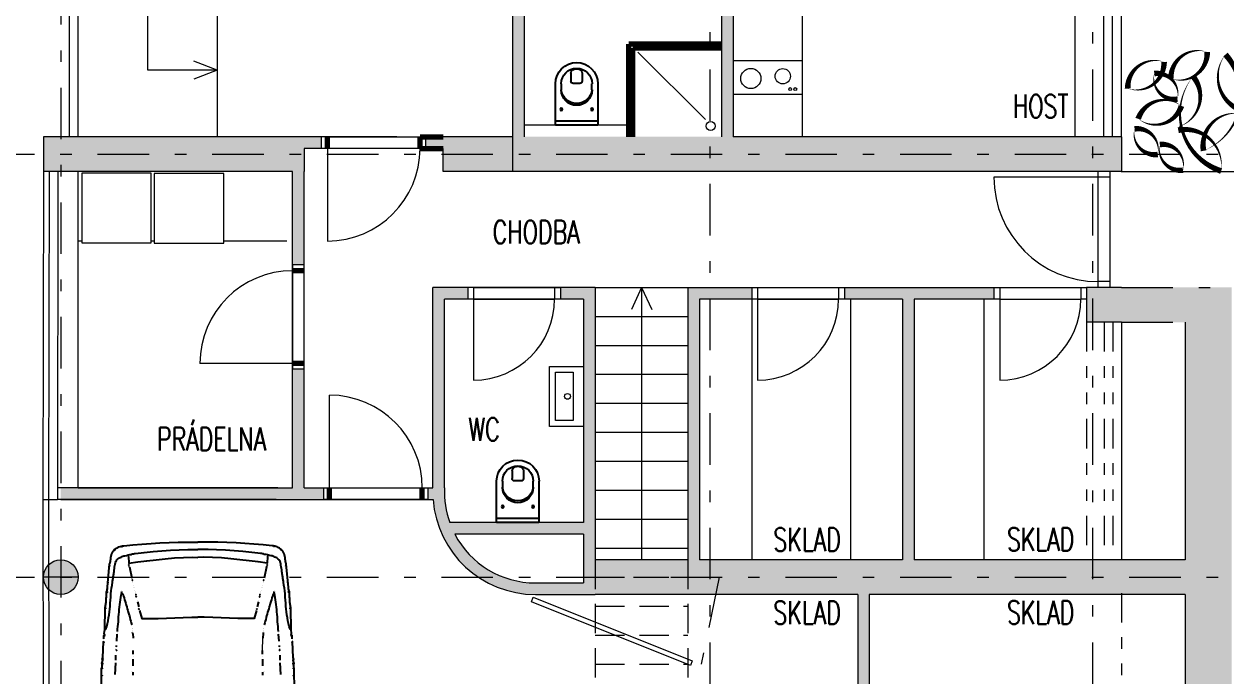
# Model space of a CAD drawing. Header units: metres. Extents: x -45 to 1930, y -347 to 488.
# Drawn here: x 29.25 to 39.62, y -23.62 to -17.99 of the extents above; entities that cross this region are included whole.
import ezdxf

# ---------------------------------------------------------------- set-up
doc = ezdxf.new("R2010")
doc.units = ezdxf.units.M
for name, pattern in [('GETRENNT', [31.75, 12.7, -6.35, 0, -6.35, 0, -6.35]), ('ČERCHOVANÁ', [25.4, 12.7, -6.35, 0, -6.35]), ('ČÁRKOVANÁ', [19.05, 12.7, -6.35])]:
    doc.linetypes.add(name, pattern=pattern)
for name, color, linetype in [('dveře', 3, 'Continuous'), ('okna', 4, 'Continuous'), ('OSA', 7, 'ČERCHOVANÁ'), ('popis', 6, 'Continuous'), ('SRAFY', 3, 'Continuous'), ('srafy sklo', 252, 'Continuous'), ('zariz.predmety', 203, 'Continuous'), ('ZDIVO', 1, 'Continuous')]:
    doc.layers.add(name, color=color, linetype=linetype)
doc.styles.add('ROMANS', font='romans.shx', dxfattribs={"width": 0.7})

# ---------------------------------------------------------------- blocks, each defined once
blk = doc.blocks.new('WC 540 Starck 3')
at = {"linetype": 'ByBlock'}
for p, q in [((81.017, 94.399), (80.66, 94.399)), ((80.982, 94.034), (80.982, 94.399)), ((81.017, 94.034), (81.017, 94.399)), ((80.568, 94.265), (80.637, 94.265)), ((80.66, 94.349), (80.713, 94.349)), ((80.568, 94.168), (80.637, 94.168)), ((80.657, 94.188), (80.657, 94.245)), ((80.713, 94.084), (80.66, 94.084)), ((80.66, 94.034), (81.017, 94.034))]:
    blk.add_line(p, q, dxfattribs=at)
for centre in [(80.88, 94.348), (80.88, 94.084)]:
    blk.add_circle(centre, 0.0102, dxfattribs=at)
for centre, radius, start, end in [((80.66, 94.216), 0.183, 90, 270), ((80.66, 94.216), 0.133, 90, 270), ((80.568, 94.23), 0.035, 90, 165.9057), ((80.637, 94.245), 0.02, 360, 90), ((80.713, 94.216), 0.133, 270, 90), ((80.697, 94.216), 0.133, 276.5328, 83.4672), ((80.621, 94.216), 0.09, 165.9057, 194.0943), ((80.568, 94.203), 0.035, 194.0943, 270), ((80.637, 94.188), 0.02, 270, 0)]:
    blk.add_arc(centre, radius, start, end, dxfattribs=at)
blk = doc.blocks.new('BMW5cpud')
at = {"lineweight": 0}
blk.add_line((3.765, -0.558), (3.872, -0.56), dxfattribs=at)
for points in [[(3.414, 0.833), (3.609, 0.831), (3.619, 0.826), (3.646, 0.827), (3.653, 0.83), (3.681, 0.821), (3.683, 0.821), (3.684, 0.822), (3.685, 0.825), (3.687, 0.826), (3.704, 0.822), (3.838, 0.816), (3.84, 0.816), (3.841, 0.815), (3.843, 0.814), (3.844, 0.812)], [(3.545, 0.826), (3.553, 0.825)], [(3.606, 0.825), (3.608, 0.824), (3.61, 0.823), (3.61, 0.824), (3.613, 0.825)], [(3.637, 0.825), (3.657, 0.822)], [(3.693, 0.821), (3.692, 0.821), (3.692, 0.82), (3.69, 0.82), (3.689, 0.82)], [(3.712, 0.82), (3.712, 0.82), (3.713, 0.82), (3.713, 0.82), (3.713, 0.82)], [(3.81, 0.815), (3.811, 0.815), (3.812, 0.815), (3.813, 0.815), (3.814, 0.815)], [(3.838, 0.812), (3.838, 0.812), (3.837, 0.811), (3.836, 0.81), (3.836, 0.81)], [(3.856, 0.817), (3.856, 0.817)], [(3.864, 0.812), (3.894, 0.812), (3.895, 0.811), (3.896, 0.81), (3.896, 0.808), (3.897, 0.806), (3.897, 0.806), (3.897, 0.805), (3.899, 0.805), (3.9, 0.805), (3.91, 0.808), (3.945, 0.805), (4.128, 0.802), (4.136, 0.8), (4.145, 0.798), (4.153, 0.797), (4.162, 0.796), (4.171, 0.794), (4.179, 0.793), (4.188, 0.792), (4.198, 0.792), (4.207, 0.791), (4.216, 0.791), (4.224, 0.79), (4.234, 0.79), (4.243, 0.789), (4.252, 0.789), (4.261, 0.79), (4.269, 0.79), (4.273, 0.789), (4.276, 0.787), (4.278, 0.786), (4.281, 0.784), (4.509, 0.762), (4.514, 0.76), (4.52, 0.758), (4.525, 0.757), (4.531, 0.756), (4.537, 0.755), (4.543, 0.754), (4.549, 0.752), (4.555, 0.751), (4.56, 0.751), (4.565, 0.751), (4.569, 0.751), (4.574, 0.75), (4.578, 0.749), (4.582, 0.748), (4.587, 0.747), (4.592, 0.746), (4.598, 0.744), (4.605, 0.74), (4.61, 0.737), (4.615, 0.734), (4.621, 0.731), (4.625, 0.728), (4.631, 0.724), (4.637, 0.721), (4.641, 0.711), (4.647, 0.702), (4.652, 0.692), (4.658, 0.682), (4.661, 0.672), (4.665, 0.662), (4.667, 0.651), (4.668, 0.64), (4.675, 0.561), (4.682, 0.483), (4.687, 0.405), (4.692, 0.328), (4.696, 0.249), (4.699, 0.172), (4.7, 0.094), (4.7, 0.016), (4.7, 0)], [(3.887, 0.808), (3.888, 0.807), (3.889, 0.807), (3.891, 0.807), (3.892, 0.806)], [(3.945, 0.8), (3.946, 0.798), (3.947, 0.796), (3.947, 0.796), (3.948, 0.794), (3.972, 0.786), (3.996, 0.78), (4.021, 0.775), (4.045, 0.771), (4.071, 0.767), (4.097, 0.764), (4.122, 0.761), (4.148, 0.759), (4.174, 0.757), (4.2, 0.755), (4.225, 0.753), (4.252, 0.751), (4.278, 0.748), (4.303, 0.745), (4.329, 0.741), (4.354, 0.737), (4.362, 0.737), (4.37, 0.736), (4.377, 0.735), (4.385, 0.733), (4.392, 0.732), (4.4, 0.731), (4.408, 0.73), (4.416, 0.73), (4.416, 0.73), (4.418, 0.729), (4.419, 0.728), (4.42, 0.727), (4.432, 0.726), (4.445, 0.724), (4.459, 0.723), (4.472, 0.721), (4.485, 0.719), (4.497, 0.716), (4.51, 0.714), (4.523, 0.711), (4.532, 0.708), (4.54, 0.704), (4.547, 0.699), (4.553, 0.693), (4.559, 0.686), (4.563, 0.679), (4.568, 0.672), (4.571, 0.664), (4.575, 0.655), (4.578, 0.647), (4.58, 0.639), (4.582, 0.632), (4.585, 0.616), (4.589, 0.601), (4.592, 0.588), (4.594, 0.574), (4.597, 0.565), (4.598, 0.556), (4.6, 0.549), (4.601, 0.541), (4.611, 0.465), (4.619, 0.388), (4.625, 0.313), (4.63, 0.237), (4.633, 0.161), (4.635, 0.087), (4.635, 0.011), (4.635, 0)], [(4.123, 0.796), (4.131, 0.795)], [(4.266, 0.784), (4.266, 0.784), (4.268, 0.783), (4.269, 0.783), (4.269, 0.783), (4.269, 0.782), (4.271, 0.782), (4.273, 0.782), (4.274, 0.782)], [(4.292, 0.781), (4.293, 0.781), (4.294, 0.781), (4.295, 0.781), (4.296, 0.781)], [(4.349, 0.775), (4.35, 0.775), (4.351, 0.775), (4.353, 0.775), (4.354, 0.775)], [(4.492, 0.758), (4.492, 0.758), (4.494, 0.757), (4.495, 0.757), (4.495, 0.757)], [(3.556, 0.715), (3.659, 0.71)], [(3.682, 0.709), (3.725, 0.708)], [(3.759, 0.705), (3.759, 0.705)], [(3.768, 0.704), (3.768, 0.704), (3.767, 0.703), (3.765, 0.702), (3.765, 0.702)], [(3.772, 0.705), (3.772, 0.705), (3.773, 0.705), (3.774, 0.705), (3.776, 0.704)], [(3.788, 0.704), (3.788, 0.704)], [(3.796, 0.702), (3.808, 0.702)], [(3.845, 0.699), (3.905, 0.696)], [(3.911, 0.694), (3.911, 0.694)], [(3.922, 0.696), (3.922, 0.696)], [(3.928, 0.694), (3.949, 0.693), (3.97, 0.691), (3.992, 0.689), (4.013, 0.687), (4.033, 0.686), (4.054, 0.685), (4.076, 0.683), (4.097, 0.681), (4.118, 0.679), (4.139, 0.677), (4.16, 0.674), (4.181, 0.672), (4.202, 0.669), (4.223, 0.666), (4.243, 0.662), (4.264, 0.658), (4.273, 0.659)], [(4.259, 0.655), (4.257, 0.653), (4.254, 0.651), (4.251, 0.649), (4.248, 0.648), (4.244, 0.646), (4.24, 0.645), (4.237, 0.644), (4.233, 0.642), (4.218, 0.638), (4.202, 0.633), (4.187, 0.628), (4.171, 0.623), (4.156, 0.619), (4.141, 0.614), (4.125, 0.61), (4.11, 0.605), (4.095, 0.601), (4.079, 0.596), (4.064, 0.592), (4.049, 0.588), (4.033, 0.584), (4.018, 0.58), (4.002, 0.576), (3.986, 0.572)], [(4.282, 0.661), (4.282, 0.661)], [(4.63, 0.72), (4.631, 0.718), (4.632, 0.716), (4.633, 0.715), (4.635, 0.714)], [(4.661, 0.659), (4.663, 0.651)], [(3.55, 0.56), (3.578, 0.559)], [(3.579, 0.576), (3.579, 0.576)], [(3.586, 0.561), (3.586, 0.561)], [(3.631, 0.56), (3.688, 0.559)], [(3.711, 0.559), (3.711, 0.559)], [(3.734, 0.558), (3.765, 0.558)], [(3.91, 0.561), (3.872, 0.56)], [(3.914, 0.564), (3.915, 0.564), (3.916, 0.564), (3.918, 0.564), (3.92, 0.564)], [(3.928, 0.564), (3.928, 0.564)], [(3.937, 0.564), (3.937, 0.564)], [(3.95, 0.569), (3.95, 0.569)], [(3.958, 0.569), (3.958, 0.569)], [(3.977, 0.571), (3.977, 0.571)], [(4.183, 0.521), (4.14, 0.511)], [(4.187, 0.522), (4.187, 0.522)], [(4.195, 0.525), (4.195, 0.525)], [(4.229, 0.533), (4.229, 0.533), (4.229, 0.532), (4.227, 0.532), (4.227, 0.532), (4.226, 0.532), (4.227, 0.532), (4.228, 0.533), (4.229, 0.533)], [(4.247, 0.535), (4.247, 0.535), (4.246, 0.535), (4.245, 0.535), (4.245, 0.535)], [(4.257, 0.538), (4.257, 0.538)], [(4.267, 0.54), (4.267, 0.54)], [(4.275, 0.543), (4.275, 0.543)], [(4.282, 0.547), (4.282, 0.547)], [(4.304, 0.549), (4.304, 0.549)], [(4.311, 0.553), (4.311, 0.553)], [(4.322, 0.555), (4.322, 0.555)], [(4.351, 0.561), (4.351, 0.561)], [(4.359, 0.565), (4.359, 0.565)], [(4.372, 0.567), (4.372, 0.567), (4.372, 0.566), (4.371, 0.565), (4.371, 0.565), (4.37, 0.565), (4.37, 0.566), (4.371, 0.567), (4.372, 0.567)], [(4.38, 0.567), (4.38, 0.567)], [(4.486, 0.591), (4.389, 0.57)], [(4.489, 0.593), (4.49, 0.593), (4.492, 0.593), (4.493, 0.593), (4.493, 0.593)], [(4.503, 0.596), (4.503, 0.596), (4.502, 0.596), (4.501, 0.596), (4.501, 0.596), (4.501, 0.596), (4.502, 0.596), (4.503, 0.596), (4.503, 0.596)], [(4.574, 0.6), (4.518, 0.596), (4.528, 0.519), (4.539, 0.441), (4.548, 0.362), (4.556, 0.283), (4.563, 0.204), (4.567, 0.126), (4.569, 0.047), (4.568, 0)], [(4.578, 0.602), (4.579, 0.602), (4.581, 0.601), (4.581, 0.601), (4.582, 0.601)], [(4.108, 0.504), (4.039, 0.484), (4.039, 0.414), (4.041, 0.343), (4.044, 0.271), (4.047, 0.199), (4.05, 0.127), (4.053, 0.054), (4.053, 0)], [(4.112, 0.505), (4.112, 0.505)], [(4.123, 0.509), (4.123, 0.509), (4.122, 0.508), (4.12, 0.508), (4.12, 0.508), (4.12, 0.509), (4.12, 0.509), (4.121, 0.509), (4.123, 0.509)], [(3.864, -0.812), (3.894, -0.812), (3.895, -0.811), (3.896, -0.81), (3.896, -0.808), (3.897, -0.806), (3.897, -0.806), (3.897, -0.805), (3.899, -0.805), (3.9, -0.805), (3.91, -0.808), (3.945, -0.805), (4.128, -0.802), (4.136, -0.8), (4.145, -0.798), (4.153, -0.797), (4.162, -0.796), (4.171, -0.794), (4.179, -0.793), (4.188, -0.792), (4.198, -0.792), (4.207, -0.791), (4.216, -0.791), (4.224, -0.79), (4.234, -0.79), (4.243, -0.789), (4.252, -0.789), (4.261, -0.79), (4.269, -0.79), (4.273, -0.789), (4.276, -0.787), (4.278, -0.786), (4.281, -0.784), (4.509, -0.762), (4.514, -0.76), (4.52, -0.758), (4.525, -0.757), (4.531, -0.756), (4.537, -0.755), (4.543, -0.754), (4.549, -0.752), (4.555, -0.751), (4.56, -0.751), (4.565, -0.751), (4.569, -0.751), (4.574, -0.75), (4.578, -0.749), (4.582, -0.748), (4.587, -0.747), (4.592, -0.746), (4.598, -0.744), (4.605, -0.74), (4.61, -0.737), (4.615, -0.734), (4.621, -0.731), (4.625, -0.728), (4.631, -0.724), (4.637, -0.721), (4.641, -0.711), (4.647, -0.702), (4.652, -0.692), (4.658, -0.682), (4.661, -0.672), (4.665, -0.662), (4.667, -0.651), (4.668, -0.64), (4.675, -0.561), (4.682, -0.483), (4.687, -0.405), (4.692, -0.328), (4.696, -0.249), (4.699, -0.172), (4.7, -0.094), (4.7, -0.016), (4.7, 0)], [(3.945, -0.8), (3.946, -0.798), (3.947, -0.796), (3.947, -0.796), (3.948, -0.794), (3.972, -0.786), (3.996, -0.78), (4.021, -0.775), (4.045, -0.771), (4.071, -0.767), (4.097, -0.764), (4.122, -0.761), (4.148, -0.759), (4.174, -0.757), (4.2, -0.755), (4.225, -0.753), (4.252, -0.751), (4.278, -0.748), (4.303, -0.745), (4.329, -0.741), (4.354, -0.737), (4.362, -0.737), (4.37, -0.736), (4.377, -0.735), (4.385, -0.733), (4.392, -0.732), (4.4, -0.731), (4.408, -0.73), (4.416, -0.73), (4.416, -0.73), (4.418, -0.729), (4.419, -0.728), (4.42, -0.727), (4.432, -0.726), (4.445, -0.724), (4.459, -0.723), (4.472, -0.721), (4.485, -0.719), (4.497, -0.716), (4.51, -0.714), (4.523, -0.711), (4.532, -0.708), (4.54, -0.704), (4.547, -0.699), (4.553, -0.693), (4.559, -0.686), (4.563, -0.679), (4.568, -0.672), (4.571, -0.664), (4.575, -0.655), (4.578, -0.647), (4.58, -0.639), (4.582, -0.632), (4.585, -0.616), (4.589, -0.601), (4.592, -0.588), (4.594, -0.574), (4.597, -0.565), (4.598, -0.556), (4.6, -0.549), (4.601, -0.541), (4.611, -0.465), (4.619, -0.388), (4.625, -0.313), (4.63, -0.237), (4.633, -0.161), (4.635, -0.087), (4.635, -0.011), (4.635, 0)], [(4.108, -0.504), (4.039, -0.484), (4.039, -0.414), (4.041, -0.343), (4.044, -0.271), (4.047, -0.199), (4.05, -0.127), (4.053, -0.054), (4.053, 0)], [(4.574, -0.6), (4.518, -0.596), (4.528, -0.519), (4.539, -0.441), (4.548, -0.362), (4.556, -0.283), (4.563, -0.204), (4.567, -0.126), (4.569, -0.047), (4.568, 0)], [(4.112, -0.505), (4.112, -0.505)], [(4.123, -0.509), (4.123, -0.509), (4.122, -0.508), (4.12, -0.508), (4.12, -0.508), (4.12, -0.509), (4.12, -0.509), (4.121, -0.509), (4.123, -0.509)], [(4.183, -0.521), (4.14, -0.511)], [(3.55, -0.56), (3.578, -0.559)], [(3.579, -0.576), (3.579, -0.576)], [(3.586, -0.561), (3.586, -0.561)], [(3.631, -0.56), (3.688, -0.559)], [(3.711, -0.559), (3.711, -0.559)], [(3.734, -0.558), (3.765, -0.558)], [(3.91, -0.561), (3.872, -0.56)], [(3.914, -0.564), (3.915, -0.564), (3.916, -0.564), (3.918, -0.564), (3.92, -0.564)], [(3.928, -0.564), (3.928, -0.564)], [(3.937, -0.564), (3.937, -0.564)], [(3.95, -0.569), (3.95, -0.569)], [(3.958, -0.569), (3.958, -0.569)], [(3.977, -0.571), (3.977, -0.571)], [(4.259, -0.655), (4.257, -0.653), (4.254, -0.651), (4.251, -0.649), (4.248, -0.648), (4.244, -0.646), (4.24, -0.645), (4.237, -0.644), (4.233, -0.642), (4.218, -0.638), (4.202, -0.633), (4.187, -0.628), (4.171, -0.623), (4.156, -0.619), (4.141, -0.614), (4.125, -0.61), (4.11, -0.605), (4.095, -0.601), (4.079, -0.596), (4.064, -0.592), (4.049, -0.588), (4.033, -0.584), (4.018, -0.58), (4.002, -0.576), (3.986, -0.572)], [(4.187, -0.522), (4.187, -0.522)], [(4.195, -0.525), (4.195, -0.525)], [(4.229, -0.533), (4.229, -0.533), (4.229, -0.532), (4.227, -0.532), (4.227, -0.532), (4.226, -0.532), (4.227, -0.532), (4.228, -0.533), (4.229, -0.533)], [(4.247, -0.535), (4.247, -0.535), (4.246, -0.535), (4.245, -0.535), (4.245, -0.535)], [(4.257, -0.538), (4.257, -0.538)], [(4.267, -0.54), (4.267, -0.54)], [(4.275, -0.543), (4.275, -0.543)], [(4.282, -0.547), (4.282, -0.547)], [(4.304, -0.549), (4.304, -0.549)], [(4.311, -0.553), (4.311, -0.553)], [(4.322, -0.555), (4.322, -0.555)], [(4.351, -0.561), (4.351, -0.561)], [(4.359, -0.565), (4.359, -0.565)], [(4.372, -0.567), (4.372, -0.567), (4.372, -0.566), (4.371, -0.565), (4.371, -0.565), (4.37, -0.565), (4.37, -0.566), (4.371, -0.567), (4.372, -0.567)], [(4.38, -0.567), (4.38, -0.567)], [(4.486, -0.591), (4.389, -0.57)], [(4.489, -0.593), (4.49, -0.593), (4.492, -0.593), (4.493, -0.593), (4.493, -0.593)], [(4.503, -0.596), (4.503, -0.596), (4.502, -0.596), (4.501, -0.596), (4.501, -0.596), (4.501, -0.596), (4.502, -0.596), (4.503, -0.596), (4.503, -0.596)], [(4.578, -0.602), (4.579, -0.602), (4.581, -0.601), (4.581, -0.601), (4.582, -0.601)], [(3.556, -0.715), (3.659, -0.71)], [(3.682, -0.709), (3.725, -0.708)], [(3.759, -0.705), (3.759, -0.705)], [(3.768, -0.704), (3.768, -0.704), (3.767, -0.703), (3.765, -0.702), (3.765, -0.702)], [(3.772, -0.705), (3.772, -0.705), (3.773, -0.705), (3.774, -0.705), (3.776, -0.704)], [(3.788, -0.704), (3.788, -0.704)], [(3.796, -0.702), (3.808, -0.702)], [(3.845, -0.699), (3.905, -0.696)], [(3.911, -0.694), (3.911, -0.694)], [(3.922, -0.696), (3.922, -0.696)], [(3.928, -0.694), (3.949, -0.693), (3.97, -0.691), (3.992, -0.689), (4.013, -0.687), (4.033, -0.686), (4.054, -0.685), (4.076, -0.683), (4.097, -0.681), (4.118, -0.679), (4.139, -0.677), (4.16, -0.674), (4.181, -0.672), (4.202, -0.669), (4.223, -0.666), (4.243, -0.662), (4.264, -0.658), (4.273, -0.659)], [(4.282, -0.661), (4.282, -0.661)], [(4.63, -0.72), (4.631, -0.718), (4.632, -0.716), (4.633, -0.715), (4.635, -0.714)], [(4.661, -0.659), (4.663, -0.651)], [(3.414, -0.833), (3.609, -0.831), (3.619, -0.826), (3.646, -0.827), (3.653, -0.83), (3.681, -0.821), (3.683, -0.821), (3.684, -0.822), (3.685, -0.825), (3.687, -0.826), (3.704, -0.822), (3.838, -0.816), (3.84, -0.816), (3.841, -0.815), (3.843, -0.814), (3.844, -0.812)], [(3.545, -0.826), (3.553, -0.825)], [(3.606, -0.825), (3.608, -0.824), (3.61, -0.823), (3.61, -0.824), (3.613, -0.825)], [(3.637, -0.825), (3.657, -0.822)], [(3.693, -0.821), (3.692, -0.821), (3.692, -0.82), (3.69, -0.82), (3.689, -0.82)], [(3.712, -0.82), (3.712, -0.82), (3.713, -0.82), (3.713, -0.82), (3.713, -0.82)], [(3.81, -0.815), (3.811, -0.815), (3.812, -0.815), (3.813, -0.815), (3.814, -0.815)], [(3.838, -0.812), (3.838, -0.812), (3.837, -0.811), (3.836, -0.81), (3.836, -0.81)], [(3.856, -0.817), (3.856, -0.817)], [(3.887, -0.808), (3.888, -0.807), (3.889, -0.807), (3.891, -0.807), (3.892, -0.806)], [(4.123, -0.796), (4.131, -0.795)], [(4.266, -0.784), (4.266, -0.784), (4.268, -0.783), (4.269, -0.783), (4.269, -0.783), (4.269, -0.782), (4.271, -0.782), (4.273, -0.782), (4.274, -0.782)], [(4.292, -0.781), (4.293, -0.781), (4.294, -0.781), (4.295, -0.781), (4.296, -0.781)], [(4.349, -0.775), (4.35, -0.775), (4.351, -0.775), (4.353, -0.775), (4.354, -0.775)], [(4.492, -0.758), (4.492, -0.758), (4.494, -0.757), (4.495, -0.757), (4.495, -0.757)]]:
    blk.add_lwpolyline(points)

msp = doc.modelspace()

# ---------------------------------------------------------------- hatches: boundary and pattern name
at = {"layer": 'SRAFY', "linetype": 'Continuous', "lineweight": 0}
for points in [[(38.719483, -19.262585), (38.719463, -18.962585), (35.970321, -18.962585), (35.370321, -18.962585), (35.370321, -17.062585), (35.970321, -17.062585), (35.970321, -16.962585), (34.368483, -16.962585), (34.368483, -17.062585), (35.270321, -17.062585), (35.270321, -18.962585), (33.570321, -18.962585), (33.570321, -17.062585), (33.668483, -17.062585), (33.668483, -16.962585), (33.570321, -16.962585), (33.570321, -16.812585), (33.470321, -16.812585), (33.470321, -19.262585)], [(29.420321, -18.962585), (29.420321, -19.112585), (29.570321, -19.112585), (29.570321, -18.962585)], [(29.570321, -19.112585), (31.670321, -19.112585), (31.670321, -19.062585), (31.820321, -19.062585), (31.820321, -18.962585), (29.720321, -18.962585), (29.570321, -18.962585)], [(32.870321, -18.962585), (32.720321, -18.962585), (32.720321, -19.062585), (32.870321, -19.062585), (32.870321, -19.112585), (33.470321, -19.112585), (33.470321, -18.962585)], [(29.420321, -19.112585), (29.420321, -19.262585), (29.570321, -19.262585), (29.570321, -19.112585)], [(31.670321, -19.112585), (29.570321, -19.112585), (29.570321, -19.262585), (29.720321, -19.262585), (31.570321, -19.262585), (31.570321, -20.068911), (31.670321, -20.068911), (31.670321, -19.262585)], [(32.870321, -19.112585), (32.870321, -19.262585), (33.470321, -19.262585), (33.470321, -19.112585)], [(33.080644, -20.262585), (32.780644, -20.262585), (32.780644, -21.992585), (32.738925, -21.992585), (32.738925, -22.092585), (32.782254, -22.092585, 0.032863656), (32.79838, -22.207673), (32.9008, -22.207673, -0.06912807), (32.880644, -21.992585), (32.880644, -20.362585), (33.080644, -20.362585)], [(34.179959, -22.207673), (34.180681, -20.262585), (33.880644, -20.262585), (33.880644, -20.362585), (34.080644, -20.362585), (34.079959, -22.207673)], [(35.080681, -20.362585), (35.270321, -20.362585), (35.270321, -20.262591), (34.980681, -20.262592), (34.980681, -22.207673), (35.080681, -22.207673)], [(35.270321, -20.362585), (35.530681, -20.362585), (35.530681, -20.262589), (35.270321, -20.262591)], [(36.330681, -20.362585), (36.445321, -20.362585), (36.833117, -20.362585), (36.833117, -22.207673), (36.933117, -22.207673), (36.933117, -20.362585), (37.620321, -20.362585), (37.620321, -20.262579), (36.330681, -20.262586)], [(38.420321, -20.56257), (38.570321, -20.56257), (38.570321, -20.26257), (38.420321, -20.26257), (38.420321, -20.362585)], [(39.270321, -20.56257), (39.270321, -22.207673), (39.670321, -22.207673), (39.670321, -20.26257), (38.720321, -20.26257), (38.570321, -20.26257), (38.570321, -20.56257), (38.720321, -20.56257)], [(31.570321, -21.992585), (29.720321, -21.992585), (29.570321, -21.992585), (29.570321, -22.092585), (31.838925, -22.092585), (31.838925, -21.992585), (31.670321, -21.992585), (31.670321, -20.968911), (31.570321, -20.968911)], [(35.270321, -22.612585), (35.080681, -22.612585), (35.080681, -22.207673), (34.980681, -22.207673), (34.980681, -22.612585), (34.980681, -22.912585), (35.270321, -22.912585)], [(36.833117, -22.207673), (36.833117, -22.612585), (35.733117, -22.612585), (35.270321, -22.612585), (35.270321, -22.912585), (36.445321, -22.912585), (36.445321, -24.007615), (36.545321, -24.007615), (36.545321, -22.912585), (38.570321, -22.912585), (38.570321, -22.612585), (36.933117, -22.612585), (36.933117, -22.207673)], [(39.670321, -22.207673), (39.270321, -22.207673), (39.270321, -22.612585), (38.570321, -22.612585), (38.570321, -22.912585), (39.270321, -22.912585), (39.270321, -25.857673), (39.670321, -25.857673)], [(34.980681, -22.612585), (34.180681, -22.612585), (34.180681, -22.762585), (34.980681, -22.762585)], [(34.980681, -22.762585), (34.180681, -22.762585), (34.180681, -22.912585), (34.980681, -22.912585)]]:
    msp.add_hatch(color=256, dxfattribs=at).paths.add_polyline_path(points)
h = msp.add_hatch(color=256, dxfattribs=at)
h.paths.add_polyline_path([(34.180681, -22.612585), (34.179809, -22.612585), (34.179959, -22.207673), (34.079959, -22.207673), (34.079928, -22.292585), (32.925945, -22.292585, -0.02822551), (32.9008, -22.207673), (32.79838, -22.207673, 0.355390688), (33.664863, -22.912585), (34.180681, -22.912585)])
h.paths.add_polyline_path([(34.079734, -22.81284), (33.664863, -22.812585, -0.278696352), (32.969881, -22.392585), (34.07989, -22.392585)], flags=16)
h = msp.add_hatch(color=256, dxfattribs=at)
edge = h.paths.add_edge_path()
edge.add_arc((29.570321, -22.762585), 0.15, 0, 360)

# ---------------------------------------------------------------- linework, layer by layer
at = {"linetype": 'Continuous', "lineweight": 0}
for p, q in [((38.319012, -14.662591), (38.319012, -18.962585)), ((38.720321, -18.96257), (38.720321, -14.662591)), ((30.320321, -18.387585), (30.320321, -16.162585)), ((35.970321, -18.962585), (35.970321, -17.062585)), ((30.920321, -17.812585), (30.920321, -18.962585)), ((35.132984, -18.812202), (34.54763, -18.233434)), ((30.920321, -18.387585), (30.719608, -18.310069)), ((35.370321, -18.304162), (35.970321, -18.304162)), ((30.920321, -18.387585), (30.320321, -18.387585)), ((30.920321, -18.387585), (30.719608, -18.465101)), ((35.370321, -18.594982), (35.970321, -18.594982)), ((34.470321, -18.862585), (33.570321, -18.862585)), ((31.820321, -19.062585), (31.820321, -18.962585)), ((32.720321, -19.062585), (32.720321, -18.962585)), ((38.719483, -19.262585), (45.543963, -19.262585)), ((29.751034, -19.862585), (29.720321, -19.862585)), ((30.375805, -19.862585), (30.351034, -19.862585)), ((31.520321, -19.862585), (30.975805, -19.862585)), ((31.670321, -20.068911), (31.570321, -20.068911)), ((31.670321, -20.968911), (31.570321, -20.968911)), ((31.838925, -22.092585), (31.838925, -21.992585)), ((32.738925, -22.092585), (32.738925, -21.992585))]:
    msp.add_line(p, q, dxfattribs=at)
at = {"linetype": 'Continuous', "lineweight": 70}
for p, q in [((35.270321, -18.162585), (34.470321, -18.162585)), ((34.470321, -18.962585), (34.470321, -18.162585)), ((35.270321, -18.197585), (34.505321, -18.197585)), ((34.505321, -18.962585), (34.505321, -18.197585))]:
    msp.add_line(p, q, dxfattribs=at)
at = {"linetype": 'Continuous', "lineweight": 0}
for centre, radius in [((35.523426, -18.459516), 0.086891), ((35.799035, -18.440539), 0.066043), ((35.862361, -18.550594), 0.011931), ((35.907117, -18.550594), 0.011931), ((35.177456, -18.86989), 0.0392)]:
    msp.add_circle(centre, radius, dxfattribs=at)
at = {"layer": 'dveře', "linetype": 'Continuous', "lineweight": 0}
for p, q in [((31.870321, -18.962585), (32.670321, -18.962585)), ((32.720321, -19.062585), (31.820321, -19.062585)), ((31.870321, -19.062585), (31.870321, -19.862585)), ((38.520321, -20.26257), (38.520321, -19.26257)), ((38.620321, -19.26257), (38.620321, -20.26257)), ((38.520321, -19.31257), (37.620321, -19.31257)), ((38.620321, -19.31257), (38.520321, -19.31257)), ((31.570321, -20.068911), (31.570321, -20.968911)), ((31.670321, -20.968911), (31.670321, -20.068911)), ((38.620321, -20.21257), (38.520321, -20.21257)), ((31.570321, -20.918911), (30.770321, -20.918911)), ((31.888925, -21.992585), (31.888925, -21.192585)), ((31.888925, -21.992585), (32.688925, -21.992585)), ((32.738925, -22.092585), (31.838925, -22.092585))]:
    msp.add_line(p, q, dxfattribs=at)
for centre, radius, start, end in [((31.870321, -19.062585), 0.8, 270, 0), ((38.520321, -19.31257), 0.9, 180, 270), ((31.570321, -20.918911), 0.8, 90, 180), ((31.888925, -21.992585), 0.8, 0, 90)]:
    msp.add_arc(centre, radius, start, end, dxfattribs=at)
at = {"layer": 'okna', "linetype": 'Continuous', "lineweight": 0}
for p, q in [((38.569012, -18.962585), (38.569012, -14.662591)), ((38.644012, -18.962585), (38.644012, -14.662591)), ((29.645321, -18.962585), (29.645321, -14.887585)), ((29.720321, -18.962585), (29.720321, -14.962585)), ((29.420321, -19.262585), (29.415918, -22.092585)), ((29.470321, -19.262585), (29.465918, -22.092585)), ((29.545321, -19.262585), (29.540918, -22.092585)), ((29.720321, -21.992585), (29.720321, -19.262585)), ((29.415918, -22.092585), (29.540919, -22.092293))]:
    msp.add_line(p, q, dxfattribs=at)
at = {"layer": 'okna', "linetype": 'GETRENNT', "lineweight": 0, "ltscale": 0.02}
for p, q in [((38.420321, -20.56257), (38.420321, -22.61257)), ((38.570321, -20.56257), (38.570321, -22.61257)), ((38.645321, -20.56257), (38.645321, -22.61257)), ((38.720321, -20.56257), (38.720321, -22.61257))]:
    msp.add_line(p, q, dxfattribs=at)
at = {"layer": 'OSA', "color": 253, "lineweight": 0, "ltscale": 0.035}
for p, q in [((29.570321, -5.682403), (29.570321, -30.705158)), ((35.170321, -7.502112), (35.170321, -33.413828)), ((38.470321, -7.502112), (38.470321, -33.413828)), ((27.909617, -19.112585), (41.849547, -19.112585)), ((27.909617, -22.762585), (41.849547, -22.762585)), ((35.250707, -22.762585), (33.900389, -29.232436))]:
    msp.add_line(p, q, dxfattribs=at)
at = {"layer": 'OSA', "linetype": 'Continuous', "lineweight": 0}
for p, q in [((35.530681, -20.362585), (35.530681, -22.612585)), ((36.383117, -20.362585), (36.383117, -22.612585)), ((37.533117, -20.362585), (37.533117, -22.612585)), ((38.720321, -20.56257), (38.720321, -22.61257))]:
    msp.add_line(p, q, dxfattribs=at)
for points in [[(29.751034, -19.277642), (29.751034, -19.877642), (30.351034, -19.877642), (30.351034, -19.277642)], [(30.375805, -19.280191), (30.375805, -19.880191), (30.975805, -19.880191), (30.975805, -19.280191)], [(34.080189, -20.944014), (34.080189, -21.461627), (33.787722, -21.461627), (33.787722, -20.944014)], [(33.990687, -20.994014), (33.990687, -21.411627), (33.837722, -21.411627), (33.837722, -20.994014)], [(33.645686, -22.936582), (35.0181, -23.486373), (35.002749, -23.524606), (33.630335, -22.974815)]]:
    msp.add_lwpolyline(points, close=True, dxfattribs=at)
msp.add_circle((33.941673, -21.20282), 0.025266, dxfattribs=at)
at = {"layer": 'SRAFY', "linetype": 'Continuous', "lineweight": 0}
for p, q in [((33.080644, -20.262579), (33.080644, -20.362585)), ((33.130644, -20.262579), (33.830644, -20.262579)), ((33.880644, -20.262579), (33.880644, -20.362585)), ((34.180681, -20.262585), (34.980681, -20.262585)), ((34.580681, -20.262585), (34.492748, -20.45236)), ((34.580681, -20.262585), (34.580245, -22.612585)), ((34.580681, -20.262585), (34.668544, -20.452392)), ((35.530681, -20.262586), (35.530681, -20.362592)), ((35.580681, -20.262586), (36.280681, -20.262586)), ((36.330681, -20.262586), (36.330681, -20.362592)), ((37.620321, -20.262579), (37.620321, -20.362585)), ((37.670321, -20.262579), (38.370321, -20.262579)), ((38.720321, -20.26257), (38.420321, -20.26257)), ((38.420321, -20.262579), (38.420321, -20.362585)), ((33.130644, -20.362585), (33.830644, -20.362585)), ((33.130644, -20.362598), (33.130644, -21.062598)), ((35.580681, -20.362592), (36.280681, -20.362592)), ((35.580681, -20.362592), (35.580681, -21.062592)), ((37.67032, -20.362585), (37.67032, -21.062585)), ((37.670321, -20.362585), (38.370321, -20.362585)), ((34.180681, -20.512585), (34.980681, -20.512585)), ((34.180681, -20.762585), (34.980681, -20.762585)), ((34.180681, -21.012585), (34.980681, -21.012585)), ((34.180681, -21.262585), (34.980681, -21.262585)), ((34.180681, -21.512585), (34.980681, -21.512585)), ((34.180681, -21.762585), (34.980681, -21.762585)), ((34.180681, -22.012585), (34.980681, -22.012585)), ((34.180681, -22.262585), (34.980681, -22.262585)), ((34.180681, -22.512585), (34.980681, -22.512585))]:
    msp.add_line(p, q, dxfattribs=at)
for centre in [(33.130644, -20.362598), (35.580681, -20.362592), (37.67032, -20.362585)]:
    msp.add_arc(centre, 0.7, 270, 360, dxfattribs=at)
at = {"layer": 'srafy sklo', "linetype": 'Continuous', "lineweight": 0}
for p, q in [((29.415918, -22.092585), (29.420321, -26.932335)), ((29.465918, -22.092585), (29.470321, -26.957283))]:
    msp.add_line(p, q, dxfattribs=at)
at = {"layer": 'zariz.predmety', "linetype": 'ČÁRKOVANÁ', "lineweight": 0, "ltscale": 0.02}
for p, q in [((34.180681, -22.612585), (34.180681, -26.361896)), ((34.980681, -22.612585), (34.980681, -25.561896)), ((34.180681, -22.762585), (34.980681, -22.762585)), ((34.180681, -23.012585), (34.980681, -23.012585)), ((34.180681, -23.262585), (34.980681, -23.262585)), ((34.180681, -23.512585), (34.980681, -23.512585))]:
    msp.add_line(p, q, dxfattribs=at)
at = {"layer": 'zariz.predmety', "color": 253, "linetype": 'Continuous', "ltscale": 0.001}
for points in [[(39.460917, -18.231433, 0, 0, 0.520567051), (39.460917, -18.231433, 0, 0.05, 0.520567051), (39.147176, -18.461377, 0, 0.05, 0.520567051), (39.460917, -18.231433, 0.05, 0.05, 0)], [(39.618142, -18.252824, 0, 0, 0.520567051), (39.618142, -18.252824, 0, 0.05, 0.520567051), (39.767973, -18.741186, 0, 0.05, 0.520567051), (39.746292, -18.764288, 0, 0.05, 0.520567051), (39.429198, -19.08366, 0, 0.05, 0.520567051), (39.618142, -18.252824, 0.05, 0.05, 0)], [(39.088307, -18.316405, 0, 0, 0.520567051), (39.088307, -18.316405, 0, 0.05, 0.520567051), (38.774567, -18.546349, 0, 0.05, 0.520567051), (39.088307, -18.316405, 0.05, 0.05, 0)], [(39.203803, -18.639045, 0, 0, 0.520567051), (39.203803, -18.639045, 0, 0.05, 0.520567051), (39.004093, -18.416752, 0, 0.05, 0.520567051), (39.203803, -18.639045, 0.05, 0.05, 0)], [(39.58049, -19.2585, 0, 0, 0.520567051), (39.58049, -19.2585, 0, 0.05, 0.520567051), (39.21073, -18.906045, 0, 0.05, 0.520567051), (39.218322, -18.875287, 0, 0.05, 0.520567051), (39.338431, -18.441558, 0, 0.05, 0.520567051), (39.58049, -19.2585, 0.05, 0.05, 0)], [(39.238142, -18.696956, 0, 0, 0.520567051), (39.238142, -18.696956, 0, 0.05, 0.520567051), (38.865169, -18.807405, 0, 0.05, 0.520567051), (39.238142, -18.696956, 0.05, 0.05, 0)], [(39.033856, -19.116237, 0, 0, 0.520567051), (39.033856, -19.116237, 0, 0.05, 0.520567051), (38.834147, -18.893944, 0, 0.05, 0.520567051), (39.033856, -19.116237, 0.05, 0.05, 0)], [(39.251757, -19.251534, 0, 0, 0.520567051), (39.251757, -19.251534, 0, 0.05, 0.520567051), (39.052048, -19.029241, 0, 0.05, 0.520567051), (39.251757, -19.251534, 0.05, 0.05, 0)]]:
    msp.add_lwpolyline(points, format="xyseb", close=True, dxfattribs=at)
at = {"layer": 'ZDIVO', "linetype": 'Continuous', "lineweight": 0}
for p, q in [((33.470321, -19.262585), (33.470321, -14.662585)), ((33.570321, -18.962585), (33.570321, -17.062585)), ((35.270321, -17.062585), (35.270321, -18.962585)), ((35.370321, -17.062585), (35.370321, -18.962585)), ((29.720321, -18.962585), (29.720321, -18.531042)), ((29.420321, -18.962585), (29.420321, -19.262585)), ((29.720321, -18.962585), (29.420321, -18.962585)), ((32.470321, -18.962585), (29.720321, -18.962585)), ((33.470321, -18.962585), (32.870321, -18.962585)), ((37.120321, -18.962585), (35.370321, -18.962585)), ((38.720321, -18.962585), (35.970321, -18.962585)), ((38.720321, -18.96257), (38.720321, -19.26257)), ((38.720321, -18.96257), (38.720321, -19.26257)), ((31.670321, -19.062585), (31.670321, -19.262585)), ((31.870321, -19.062585), (31.670321, -19.062585)), ((32.720321, -19.062585), (32.670321, -19.062585)), ((32.870321, -19.262585), (32.870321, -19.062585)), ((29.720321, -19.262585), (29.420321, -19.262585)), ((31.570321, -19.262585), (29.720321, -19.262585)), ((31.520321, -19.262585), (29.720321, -19.262585)), ((31.570321, -21.992585), (31.570321, -19.262585)), ((31.670321, -21.992585), (31.670321, -19.262585)), ((38.719483, -19.262585), (32.870321, -19.262585)), ((34.180681, -20.262585), (32.780644, -20.262585)), ((32.780644, -21.992585), (32.780644, -20.262585)), ((33.130644, -20.262579), (33.130644, -20.362585)), ((33.830644, -20.262575), (33.880644, -20.26257)), ((33.830644, -20.262575), (33.830644, -20.362585)), ((33.830644, -20.262579), (33.830644, -20.362585)), ((34.080681, -20.262548), (34.080681, -20.262585)), ((34.180681, -20.262585), (34.179809, -22.612585)), ((34.980681, -20.262592), (37.670321, -20.262579)), ((34.980681, -20.262585), (35.080681, -20.262585)), ((34.980681, -20.262592), (34.980681, -22.612585)), ((35.580681, -20.262586), (35.580681, -20.362592)), ((36.280681, -20.262581), (36.330681, -20.262577)), ((36.280681, -20.262581), (36.280681, -20.362592)), ((36.280681, -20.262586), (36.280681, -20.362592)), ((37.670321, -20.262579), (37.670321, -20.362585)), ((38.370321, -20.262575), (38.420321, -20.26257)), ((38.370321, -20.262575), (38.370321, -20.362585)), ((38.370321, -20.262579), (38.370321, -20.362585)), ((38.420321, -20.26257), (38.420321, -20.56257)), ((32.880644, -21.992585), (32.880644, -20.362585)), ((34.080644, -20.362585), (32.880644, -20.362585)), ((33.880644, -20.362585), (33.830644, -20.362585)), ((34.080644, -20.362585), (34.079928, -22.292585)), ((36.445321, -20.362585), (35.080681, -20.362585)), ((35.080681, -20.362585), (35.080681, -22.612585)), ((36.833117, -20.362585), (35.738297, -20.362585)), ((36.330681, -20.362592), (36.280681, -20.362592)), ((36.833117, -20.362585), (36.833117, -22.612585)), ((36.933117, -20.362585), (36.933117, -22.612585)), ((37.670321, -20.362585), (36.933117, -20.362585)), ((38.420321, -20.362585), (38.370321, -20.362585)), ((38.720321, -20.56257), (38.420321, -20.56257)), ((39.270321, -20.56257), (39.270321, -22.612585)), ((31.670321, -20.968911), (31.670321, -20.918911)), ((29.720321, -21.992585), (29.541074, -21.992585)), ((31.443435, -21.992585), (29.720321, -21.992585)), ((29.720321, -21.992585), (31.570321, -21.992585)), ((31.670321, -21.992585), (32.780644, -21.992585)), ((31.4289, -22.092585), (29.540918, -22.092585)), ((29.570321, -22.092585), (32.782254, -22.092585)), ((32.738925, -22.092585), (32.688925, -22.092585)), ((34.080039, -22.292585), (32.925945, -22.292585)), ((34.080039, -22.392585), (32.969881, -22.392585)), ((34.07989, -22.392585), (34.079735, -22.812548)), ((34.980681, -22.612585), (34.179809, -22.612585)), ((36.445321, -22.612585), (35.080681, -22.612585)), ((36.833117, -22.612585), (35.733117, -22.612585)), ((39.270321, -22.612585), (36.933117, -22.612585)), ((29.720321, -22.762585), (29.420321, -22.762585)), ((33.664863, -22.812585), (34.079734, -22.81284)), ((33.664863, -22.912585), (34.179735, -22.912585)), ((36.445321, -22.912585), (34.179735, -22.912585)), ((36.445321, -22.912585), (36.445321, -24.007615)), ((36.545321, -22.912585), (36.545321, -24.007615)), ((39.270321, -22.912585), (36.545321, -22.912585)), ((39.270321, -22.912585), (39.270321, -31.620859))]:
    msp.add_line(p, q, dxfattribs=at)
at = {"layer": 'ZDIVO', "linetype": 'ByBlock', "lineweight": 70}
for p, q in [((31.870321, -19.062585), (31.870321, -18.962585)), ((32.670321, -19.062585), (32.670321, -18.962585)), ((32.670321, -18.962585), (32.870321, -18.962585)), ((32.670321, -19.062585), (32.870321, -19.062585)), ((31.670321, -20.118911), (31.570321, -20.118911)), ((31.670321, -20.918911), (31.570321, -20.918911)), ((31.888925, -22.092585), (31.888925, -21.992585)), ((32.688925, -22.092585), (32.688925, -21.992585))]:
    msp.add_line(p, q, dxfattribs=at)
at = {"layer": 'ZDIVO', "linetype": 'GETRENNT', "lineweight": 0, "ltscale": 0.035}
for p, q in [((38.720321, -20.26257), (39.670321, -20.26257)), ((38.720321, -20.56257), (39.270321, -20.56257))]:
    msp.add_line(p, q, dxfattribs=at)
at = {"layer": 'ZDIVO', "linetype": 'GETRENNT', "lineweight": 0, "ltscale": 0.02}
for p, q in [((38.720321, -22.61257), (38.720321, -22.612585)), ((38.720321, -22.900696), (38.720321, -31.771517))]:
    msp.add_line(p, q, dxfattribs=at)
at = {"layer": 'ZDIVO', "linetype": 'Continuous', "lineweight": 0}
msp.add_circle((29.570321, -22.762585), 0.15, dxfattribs=at)
for radius, start, end in [(0.785, 177.444564, 199.7294797), (0.885, 184.2119572, 270), (0.785, 207.708161, 270)]:
    msp.add_arc((33.664863, -22.027585), radius, start, end, dxfattribs=at)

# ---------------------------------------------------------------- block references
at = {"linetype": 'Continuous', "lineweight": 0, "xscale": -1, "rotation": 90}
for p in [(128.236476, 62.154876), (127.729299, 58.724876)]:
    msp.add_blockref('WC 540 Starck 3', p, dxfattribs=at)
at = {"linetype": 'Continuous', "lineweight": 0, "rotation": 90}
msp.add_blockref('BMW5cpud', (30.754088, -27.1601), dxfattribs=at)

# ---------------------------------------------------------------- texts
at = {"layer": 'popis', "linetype": 'Continuous', "lineweight": 0, "char_height": 0.2, "width": 1.33215401, "attachment_point": 1, "style": 'ROMANS'}
for s, insert in [('HOST', (37.784525, -18.598882)), ('CHODBA', (33.297369, -19.684283)), ('PRÁDELNA', (30.401153, -21.470475)), ('WC', (33.087675, -21.387051)), ('SKLAD', (35.718135, -22.338378)), ('SKLAD', (37.732731, -22.336848)), ('SKLAD', (35.718135, -22.968892)), ('SKLAD', (37.732731, -22.967362))]:
    msp.add_mtext(s, dxfattribs=dict(at, insert=insert))

doc.saveas('drawing.dxf')
